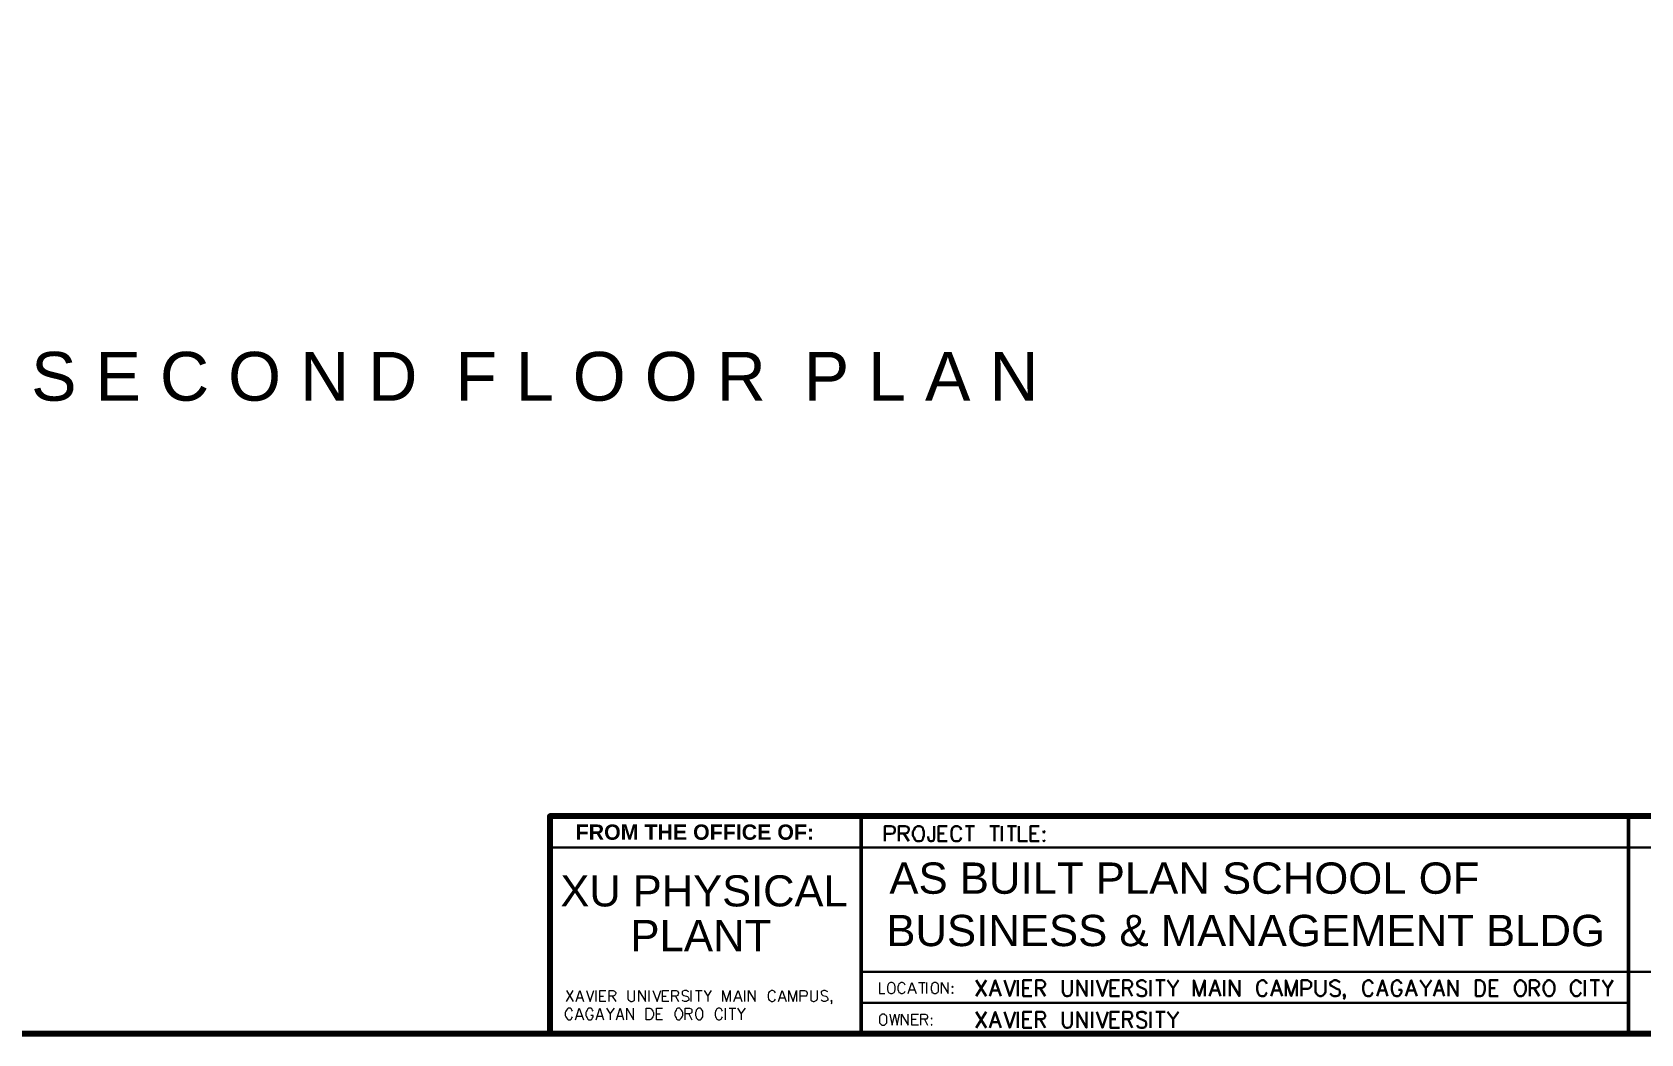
# Model space of a CAD drawing. Header units: inches. Extents: x 0 to 68.7, y 1.4 to 47.2.
# Drawn here: x 26.02 to 51.88, y 1.39 to 17.49 of the extents above; entities that cross this region are included whole.
import ezdxf

# ---------------------------------------------------------------- set-up
doc = ezdxf.new("R2010")
doc.units = ezdxf.units.IN
doc.header["$MEASUREMENT"] = 0
doc.layers.add('PDF_PEN02', color=7, linetype='Continuous', true_color=0xdda500)
for name, color, linetype in [('PDF_PEN03', 3, 'Continuous'), ('PDF_PEN05', 5, 'Continuous'), ('PDF_PEN08', 6, 'Continuous'), ('PDF_Text', 7, 'Continuous')]:
    doc.layers.add(name, color=color, linetype=linetype)
doc.styles.add('PDF Arial-BoldMT', font='arial.ttf')
doc.styles.add('PDF ArialMT', font='arial.ttf')
doc.styles.add('PDF ArialRoundedMT Bold', font='arialbd.ttf')

msp = doc.modelspace()

# ---------------------------------------------------------------- linework, layer by layer
at = {"layer": 'PDF_PEN02', "lineweight": 20}
for points in [[(34.608, 1.91), (34.715, 2.086)], [(34.608, 2.086), (34.715, 1.91)], [(34.764, 1.91), (34.823, 2.086), (34.882, 1.91)], [(34.931, 2.086), (34.99, 1.91), (35.048, 2.086)], [(35.088, 1.91), (35.088, 2.086)], [(35.244, 1.91), (35.146, 1.91), (35.146, 2.086), (35.244, 2.086)], [(35.293, 1.91), (35.293, 2.086), (35.362, 2.086), (35.381, 2.076), (35.391, 2.066), (35.401, 2.056), (35.401, 2.037), (35.391, 2.017), (35.381, 2.008), (35.362, 1.998), (35.293, 1.998)], [(35.597, 2.086), (35.597, 1.959), (35.607, 1.929), (35.626, 1.919), (35.646, 1.91), (35.665, 1.91), (35.685, 1.919), (35.705, 1.929), (35.705, 1.959), (35.705, 2.086)], [(35.773, 1.91), (35.773, 2.086), (35.881, 1.91), (35.881, 2.086)], [(35.94, 1.91), (35.94, 2.086)], [(35.998, 2.086), (36.067, 1.91), (36.126, 2.086)], [(36.253, 1.91), (36.155, 1.91), (36.155, 2.086), (36.253, 2.086)], [(36.302, 1.91), (36.302, 2.086), (36.37, 2.086), (36.4, 2.076), (36.4, 2.066), (36.41, 2.056), (36.41, 2.037), (36.4, 2.017), (36.4, 2.008), (36.37, 1.998), (36.302, 1.998)], [(36.576, 2.066), (36.557, 2.076), (36.537, 2.086), (36.508, 2.086), (36.478, 2.076), (36.468, 2.066), (36.468, 2.047), (36.468, 2.027), (36.478, 2.017), (36.498, 2.008), (36.537, 1.998), (36.557, 1.988), (36.566, 1.978), (36.576, 1.959), (36.576, 1.929), (36.557, 1.919), (36.537, 1.91), (36.508, 1.91), (36.478, 1.919), (36.468, 1.929)], [(36.615, 1.91), (36.615, 2.086)], [(36.684, 2.086), (36.792, 2.086)], [(36.733, 2.086), (36.733, 1.91)], [(36.821, 2.086), (36.88, 1.998), (36.938, 2.086)], [(37.125, 1.91), (37.125, 2.086), (37.183, 1.91), (37.242, 2.086), (37.242, 1.91)], [(37.301, 1.91), (37.369, 2.086), (37.428, 1.91)], [(37.477, 1.91), (37.477, 2.086)], [(37.536, 1.91), (37.536, 2.086), (37.644, 1.91), (37.644, 2.086)], [(37.967, 2.047), (37.957, 2.066), (37.947, 2.076), (37.928, 2.086), (37.898, 2.086), (37.888, 2.076), (37.869, 2.066), (37.859, 2.047), (37.849, 2.017), (37.849, 1.978), (37.859, 1.949), (37.869, 1.929), (37.888, 1.919), (37.898, 1.91), (37.928, 1.91), (37.947, 1.919), (37.957, 1.929), (37.967, 1.949)], [(38.016, 1.91), (38.074, 2.086), (38.143, 1.91)], [(38.182, 1.91), (38.182, 2.086), (38.251, 1.91), (38.309, 2.086), (38.309, 1.91)], [(38.368, 1.91), (38.368, 2.086), (38.437, 2.086), (38.466, 2.076), (38.466, 2.066), (38.476, 2.056), (38.476, 2.027), (38.466, 2.008), (38.466, 1.998), (38.437, 1.998), (38.368, 1.998)], [(38.535, 2.086), (38.535, 1.959), (38.535, 1.929), (38.554, 1.919), (38.574, 1.91), (38.593, 1.91), (38.613, 1.919), (38.633, 1.929), (38.642, 1.959), (38.642, 2.086)], [(38.809, 2.066), (38.789, 2.076), (38.77, 2.086), (38.74, 2.086), (38.721, 2.076), (38.701, 2.066), (38.701, 2.047), (38.711, 2.027), (38.721, 2.017), (38.731, 2.008), (38.779, 1.998), (38.789, 1.988), (38.799, 1.978), (38.809, 1.959), (38.809, 1.929), (38.789, 1.919), (38.77, 1.91), (38.74, 1.91), (38.721, 1.919), (38.701, 1.929)], [(39.641, 2.213), (39.641, 2.037), (39.729, 2.037)], [(40.053, 2.174), (40.043, 2.194), (40.033, 2.203), (40.013, 2.213), (39.984, 2.213), (39.974, 2.203), (39.955, 2.194), (39.945, 2.174), (39.935, 2.145), (39.935, 2.105), (39.945, 2.076), (39.955, 2.056), (39.974, 2.047), (39.984, 2.037), (40.013, 2.037), (40.033, 2.047), (40.043, 2.056), (40.053, 2.076)], [(40.102, 2.037), (40.16, 2.213), (40.229, 2.037)], [(40.121, 2.096), (40.199, 2.096)], [(40.268, 2.213), (40.376, 2.213)], [(40.327, 2.213), (40.327, 2.037)], [(40.405, 2.037), (40.405, 2.213)], [(40.64, 2.037), (40.64, 2.213), (40.748, 2.037), (40.748, 2.213)], [(34.784, 1.968), (34.862, 1.968)], [(35.146, 1.998), (35.205, 1.998)], [(35.342, 1.998), (35.401, 1.91)], [(36.155, 1.998), (36.214, 1.998)], [(36.361, 1.998), (36.41, 1.91)], [(36.88, 1.998), (36.88, 1.91)], [(37.33, 1.968), (37.409, 1.968)], [(38.035, 1.968), (38.114, 1.968)], [(38.868, 1.919), (38.868, 1.91), (38.858, 1.919), (38.868, 1.929), (38.868, 1.919), (38.868, 1.9), (38.868, 1.88), (38.858, 1.87)], [(34.706, 1.753), (34.696, 1.772), (34.686, 1.792), (34.667, 1.802), (34.637, 1.802), (34.627, 1.792), (34.608, 1.772), (34.598, 1.753), (34.588, 1.733), (34.588, 1.684), (34.598, 1.665), (34.608, 1.645), (34.627, 1.626), (34.637, 1.616), (34.667, 1.616), (34.686, 1.626), (34.696, 1.645), (34.706, 1.665)], [(34.755, 1.616), (34.813, 1.802), (34.882, 1.616)], [(34.774, 1.675), (34.853, 1.675)], [(35.039, 1.753), (35.029, 1.772), (35.019, 1.792), (34.999, 1.802), (34.97, 1.802), (34.951, 1.792), (34.941, 1.772), (34.931, 1.753), (34.921, 1.733), (34.921, 1.684), (34.931, 1.665), (34.941, 1.645), (34.951, 1.626), (34.97, 1.616), (34.999, 1.616), (35.019, 1.626), (35.029, 1.645), (35.039, 1.665), (35.039, 1.684), (34.999, 1.684)], [(35.088, 1.616), (35.146, 1.802), (35.205, 1.616)], [(35.107, 1.675), (35.186, 1.675)], [(35.254, 1.802), (35.313, 1.714), (35.381, 1.802)], [(35.313, 1.714), (35.313, 1.616)], [(35.411, 1.616), (35.47, 1.802), (35.528, 1.616)], [(35.43, 1.675), (35.509, 1.675)], [(35.577, 1.616), (35.577, 1.802), (35.685, 1.616), (35.685, 1.802)], [(36.155, 1.616), (36.057, 1.616), (36.057, 1.802), (36.155, 1.802)], [(36.057, 1.714), (36.116, 1.714)], [(36.517, 1.616), (36.517, 1.802), (36.586, 1.802), (36.615, 1.792), (36.625, 1.782), (36.625, 1.763), (36.625, 1.743), (36.625, 1.733), (36.615, 1.724), (36.586, 1.714), (36.517, 1.714)], [(36.576, 1.714), (36.625, 1.616)], [(37.115, 1.753), (37.105, 1.772), (37.095, 1.792), (37.076, 1.802), (37.046, 1.802), (37.027, 1.792), (37.017, 1.772), (37.007, 1.753), (36.997, 1.733), (36.997, 1.684), (37.007, 1.665), (37.017, 1.645), (37.027, 1.626), (37.046, 1.616), (37.076, 1.616), (37.095, 1.626), (37.105, 1.645), (37.115, 1.665)], [(37.164, 1.616), (37.164, 1.802)], [(37.222, 1.802), (37.33, 1.802)], [(37.271, 1.802), (37.271, 1.616)], [(37.36, 1.802), (37.418, 1.714), (37.487, 1.802)], [(37.418, 1.714), (37.418, 1.616)], [(39.808, 1.704), (39.847, 1.528), (39.886, 1.704), (39.925, 1.528), (39.964, 1.704)], [(39.994, 1.528), (39.994, 1.704), (40.102, 1.528), (40.102, 1.704)], [(40.268, 1.528), (40.16, 1.528), (40.16, 1.704), (40.268, 1.704)], [(40.16, 1.626), (40.229, 1.626)], [(40.307, 1.528), (40.307, 1.704), (40.376, 1.704), (40.405, 1.694), (40.415, 1.675), (40.415, 1.655), (40.405, 1.635), (40.405, 1.626), (40.376, 1.626), (40.307, 1.626)], [(40.366, 1.626), (40.415, 1.528)]]:
    msp.add_lwpolyline(points, dxfattribs=at)
for points in [[(39.818, 2.213), (39.798, 2.203), (39.788, 2.194), (39.778, 2.174), (39.769, 2.145), (39.769, 2.105), (39.778, 2.076), (39.788, 2.056), (39.798, 2.047), (39.818, 2.037), (39.847, 2.037), (39.866, 2.047), (39.876, 2.056), (39.886, 2.076), (39.896, 2.105), (39.896, 2.145), (39.886, 2.174), (39.876, 2.194), (39.866, 2.203), (39.847, 2.213)], [(40.523, 2.213), (40.503, 2.203), (40.483, 2.194), (40.483, 2.174), (40.474, 2.145), (40.474, 2.105), (40.483, 2.076), (40.483, 2.056), (40.503, 2.047), (40.523, 2.037), (40.552, 2.037), (40.562, 2.047), (40.581, 2.056), (40.591, 2.076), (40.591, 2.105), (40.591, 2.145), (40.591, 2.174), (40.581, 2.194), (40.562, 2.203), (40.552, 2.213)], [(40.816, 2.154), (40.807, 2.145), (40.816, 2.135), (40.826, 2.145)], [(40.816, 2.056), (40.807, 2.047), (40.816, 2.037), (40.826, 2.047)], [(35.891, 1.616), (35.891, 1.802), (35.949, 1.802), (35.969, 1.792), (35.989, 1.772), (35.998, 1.753), (36.008, 1.733), (36.008, 1.684), (35.998, 1.665), (35.989, 1.645), (35.969, 1.626), (35.949, 1.616)], [(36.4, 1.802), (36.38, 1.792), (36.37, 1.772), (36.361, 1.753), (36.351, 1.733), (36.351, 1.684), (36.361, 1.665), (36.37, 1.645), (36.38, 1.626), (36.4, 1.616), (36.429, 1.616), (36.439, 1.626), (36.459, 1.645), (36.468, 1.665), (36.478, 1.684), (36.478, 1.733), (36.468, 1.753), (36.459, 1.772), (36.439, 1.792), (36.429, 1.802)], [(36.733, 1.802), (36.713, 1.792), (36.694, 1.772), (36.694, 1.753), (36.684, 1.733), (36.684, 1.684), (36.694, 1.665), (36.694, 1.645), (36.713, 1.626), (36.733, 1.616), (36.762, 1.616), (36.772, 1.626), (36.792, 1.645), (36.801, 1.665), (36.801, 1.684), (36.801, 1.733), (36.801, 1.753), (36.792, 1.772), (36.772, 1.792), (36.762, 1.802)], [(39.68, 1.704), (39.671, 1.694), (39.651, 1.684), (39.641, 1.665), (39.641, 1.635), (39.641, 1.596), (39.641, 1.567), (39.651, 1.557), (39.671, 1.537), (39.68, 1.528), (39.72, 1.528), (39.729, 1.537), (39.749, 1.557), (39.759, 1.567), (39.759, 1.596), (39.759, 1.635), (39.759, 1.665), (39.749, 1.684), (39.729, 1.694), (39.72, 1.704)], [(40.483, 1.645), (40.474, 1.635), (40.483, 1.626), (40.483, 1.635)], [(40.483, 1.547), (40.474, 1.537), (40.483, 1.528), (40.483, 1.537)]]:
    msp.add_lwpolyline(points, close=True, dxfattribs=at)
at = {"layer": 'PDF_PEN03', "lineweight": 30}
for points in [[(39.729, 4.485), (39.729, 4.73), (39.827, 4.73), (39.866, 4.72), (39.876, 4.71), (39.886, 4.681), (39.886, 4.652), (39.876, 4.622), (39.866, 4.612), (39.827, 4.603), (39.729, 4.603)], [(39.955, 4.485), (39.955, 4.73), (40.053, 4.73), (40.092, 4.72), (40.102, 4.71), (40.111, 4.681), (40.111, 4.661), (40.102, 4.642), (40.092, 4.622), (40.053, 4.612), (39.955, 4.612)], [(40.523, 4.73), (40.523, 4.544), (40.513, 4.505), (40.503, 4.495), (40.483, 4.485), (40.464, 4.485), (40.444, 4.495), (40.434, 4.505), (40.425, 4.544), (40.425, 4.563)], [(40.728, 4.485), (40.591, 4.485), (40.591, 4.73), (40.728, 4.73)], [(40.953, 4.671), (40.944, 4.701), (40.924, 4.72), (40.905, 4.73), (40.856, 4.73), (40.836, 4.72), (40.816, 4.701), (40.807, 4.671), (40.797, 4.642), (40.797, 4.573), (40.807, 4.544), (40.816, 4.514), (40.836, 4.495), (40.856, 4.485), (40.905, 4.485), (40.924, 4.495), (40.944, 4.514), (40.953, 4.544)], [(41.022, 4.73), (41.169, 4.73)], [(41.091, 4.73), (41.091, 4.485)], [(41.414, 4.73), (41.57, 4.73)], [(41.492, 4.73), (41.492, 4.485)], [(41.61, 4.485), (41.61, 4.73)], [(41.698, 4.73), (41.845, 4.73)], [(41.766, 4.73), (41.766, 4.485)], [(41.884, 4.73), (41.884, 4.485), (42.021, 4.485)], [(42.207, 4.485), (42.07, 4.485), (42.07, 4.73), (42.207, 4.73)], [(40.033, 4.612), (40.111, 4.485)], [(40.591, 4.612), (40.679, 4.612)], [(42.07, 4.612), (42.158, 4.612)], [(68.687, 4.387), (34.343, 4.387)], [(65.68, 2.389), (39.347, 2.389)], [(41.198, 1.998), (41.355, 2.252)], [(41.198, 2.252), (41.355, 1.998)], [(41.414, 1.998), (41.502, 2.252), (41.59, 1.998)], [(41.453, 2.086), (41.561, 2.086)], [(41.649, 2.252), (41.737, 1.998), (41.825, 2.252)], [(41.864, 1.998), (41.864, 2.252)], [(42.089, 1.998), (41.952, 1.998), (41.952, 2.252), (42.089, 2.252)], [(41.952, 2.125), (42.04, 2.125)], [(42.158, 1.998), (42.158, 2.252), (42.256, 2.252), (42.285, 2.233), (42.295, 2.223), (42.305, 2.203), (42.305, 2.174), (42.295, 2.154), (42.285, 2.145), (42.256, 2.125), (42.158, 2.125)], [(42.227, 2.125), (42.305, 1.998)], [(42.589, 2.252), (42.589, 2.066), (42.599, 2.037), (42.618, 2.008), (42.648, 1.998), (42.667, 1.998), (42.706, 2.008), (42.726, 2.037), (42.736, 2.066), (42.736, 2.252)], [(42.824, 1.998), (42.824, 2.252), (42.971, 1.998), (42.971, 2.252)], [(43.059, 1.998), (43.059, 2.252)], [(43.137, 2.252), (43.225, 1.998), (43.314, 2.252)], [(43.5, 1.998), (43.353, 1.998), (43.353, 2.252), (43.5, 2.252)], [(43.353, 2.125), (43.441, 2.125)], [(43.558, 1.998), (43.558, 2.252), (43.656, 2.252), (43.686, 2.233), (43.695, 2.223), (43.705, 2.203), (43.705, 2.174), (43.695, 2.154), (43.686, 2.145), (43.656, 2.125), (43.558, 2.125)], [(43.637, 2.125), (43.705, 1.998)], [(43.931, 2.213), (43.911, 2.233), (43.882, 2.252), (43.842, 2.252), (43.803, 2.233), (43.784, 2.213), (43.784, 2.194), (43.793, 2.164), (43.803, 2.154), (43.823, 2.145), (43.891, 2.115), (43.911, 2.105), (43.921, 2.096), (43.931, 2.066), (43.931, 2.037), (43.911, 2.008), (43.882, 1.998), (43.842, 1.998), (43.803, 2.008), (43.784, 2.037)], [(43.999, 1.998), (43.999, 2.252)], [(44.087, 2.252), (44.234, 2.252)], [(44.156, 2.252), (44.156, 1.998)], [(44.273, 2.252), (44.361, 2.125), (44.45, 2.252)], [(44.361, 2.125), (44.361, 1.998)], [(44.694, 1.998), (44.694, 2.252), (44.782, 1.998), (44.871, 2.252), (44.871, 1.998)], [(44.949, 1.998), (45.037, 2.252), (45.125, 1.998)], [(44.988, 2.086), (45.096, 2.086)], [(45.184, 1.998), (45.184, 2.252)], [(45.272, 1.998), (45.272, 2.252), (45.429, 1.998), (45.429, 2.252)], [(45.869, 2.194), (45.86, 2.213), (45.84, 2.233), (45.821, 2.252), (45.781, 2.252), (45.752, 2.233), (45.732, 2.213), (45.723, 2.194), (45.713, 2.154), (45.713, 2.096), (45.723, 2.056), (45.732, 2.037), (45.752, 2.008), (45.781, 1.998), (45.821, 1.998), (45.84, 2.008), (45.86, 2.037), (45.869, 2.056)], [(45.938, 1.998), (46.026, 2.252), (46.114, 1.998)], [(45.967, 2.086), (46.075, 2.086)], [(46.173, 1.998), (46.173, 2.252), (46.261, 1.998), (46.349, 2.252), (46.349, 1.998)], [(46.428, 1.998), (46.428, 2.252), (46.526, 2.252), (46.555, 2.233), (46.575, 2.223), (46.584, 2.203), (46.584, 2.164), (46.575, 2.145), (46.555, 2.125), (46.526, 2.115), (46.428, 2.115)], [(46.653, 2.252), (46.653, 2.066), (46.663, 2.037), (46.692, 2.008), (46.721, 1.998), (46.741, 1.998), (46.77, 2.008), (46.8, 2.037), (46.81, 2.066), (46.81, 2.252)], [(47.045, 2.213), (47.025, 2.233), (46.986, 2.252), (46.947, 2.252), (46.917, 2.233), (46.888, 2.213), (46.888, 2.194), (46.898, 2.164), (46.917, 2.154), (46.937, 2.145), (46.996, 2.115), (47.025, 2.105), (47.035, 2.096), (47.045, 2.066), (47.045, 2.037), (47.025, 2.008), (46.986, 1.998), (46.947, 1.998), (46.917, 2.008), (46.888, 2.037)], [(47.573, 2.194), (47.564, 2.213), (47.544, 2.233), (47.524, 2.252), (47.485, 2.252), (47.456, 2.233), (47.436, 2.213), (47.427, 2.194), (47.417, 2.154), (47.417, 2.096), (47.427, 2.056), (47.436, 2.037), (47.456, 2.008), (47.485, 1.998), (47.524, 1.998), (47.544, 2.008), (47.564, 2.037), (47.573, 2.056)], [(47.642, 1.998), (47.73, 2.252), (47.808, 1.998)], [(47.671, 2.086), (47.779, 2.086)], [(48.034, 2.194), (48.024, 2.213), (48.004, 2.233), (47.985, 2.252), (47.946, 2.252), (47.916, 2.233), (47.897, 2.213), (47.887, 2.194), (47.877, 2.154), (47.877, 2.096), (47.887, 2.056), (47.897, 2.037), (47.916, 2.008), (47.946, 1.998), (47.985, 1.998), (48.004, 2.008), (48.024, 2.037), (48.034, 2.056), (48.034, 2.096), (47.985, 2.096)], [(48.102, 1.998), (48.19, 2.252), (48.279, 1.998)], [(48.132, 2.086), (48.239, 2.086)], [(48.337, 2.252), (48.425, 2.125), (48.514, 2.252)], [(48.425, 2.125), (48.425, 1.998)], [(48.553, 1.998), (48.641, 2.252), (48.719, 1.998)], [(48.582, 2.086), (48.69, 2.086)], [(48.788, 1.998), (48.788, 2.252), (48.935, 1.998), (48.935, 2.252)], [(49.591, 1.998), (49.454, 1.998), (49.454, 2.252), (49.591, 2.252)], [(49.454, 2.125), (49.542, 2.125)], [(50.1, 1.998), (50.1, 2.252), (50.188, 2.252), (50.227, 2.233), (50.237, 2.223), (50.247, 2.203), (50.247, 2.174), (50.237, 2.154), (50.227, 2.145), (50.188, 2.125), (50.1, 2.125)], [(50.169, 2.125), (50.247, 1.998)], [(50.923, 2.194), (50.913, 2.213), (50.883, 2.233), (50.864, 2.252), (50.825, 2.252), (50.805, 2.233), (50.785, 2.213), (50.766, 2.194), (50.756, 2.154), (50.756, 2.096), (50.766, 2.056), (50.785, 2.037), (50.805, 2.008), (50.825, 1.998), (50.864, 1.998), (50.883, 2.008), (50.913, 2.037), (50.923, 2.056)], [(50.981, 1.998), (50.981, 2.252)], [(51.069, 2.252), (51.216, 2.252)], [(51.148, 2.252), (51.148, 1.998)], [(51.265, 2.252), (51.353, 2.125), (51.432, 2.252)], [(51.353, 2.125), (51.353, 1.998)], [(51.686, 1.89), (39.347, 1.89)], [(47.123, 2.008), (47.113, 1.998), (47.103, 2.008), (47.113, 2.027), (47.123, 2.008), (47.123, 1.988), (47.113, 1.959), (47.103, 1.949)], [(41.198, 1.489), (41.355, 1.743)], [(41.198, 1.743), (41.355, 1.489)], [(41.414, 1.489), (41.502, 1.743), (41.59, 1.489)], [(41.453, 1.577), (41.561, 1.577)], [(41.649, 1.743), (41.737, 1.489), (41.825, 1.743)], [(41.864, 1.489), (41.864, 1.743)], [(42.089, 1.489), (41.952, 1.489), (41.952, 1.743), (42.089, 1.743)], [(41.952, 1.626), (42.04, 1.626)], [(42.158, 1.489), (42.158, 1.743), (42.256, 1.743), (42.285, 1.733), (42.295, 1.714), (42.305, 1.694), (42.305, 1.665), (42.295, 1.645), (42.285, 1.635), (42.256, 1.626), (42.158, 1.626)], [(42.227, 1.626), (42.305, 1.489)], [(42.589, 1.743), (42.589, 1.557), (42.599, 1.528), (42.618, 1.498), (42.648, 1.489), (42.667, 1.489), (42.706, 1.498), (42.726, 1.528), (42.736, 1.557), (42.736, 1.743)], [(42.824, 1.489), (42.824, 1.743), (42.971, 1.489), (42.971, 1.743)], [(43.059, 1.489), (43.059, 1.743)], [(43.137, 1.743), (43.225, 1.489), (43.314, 1.743)], [(43.5, 1.489), (43.353, 1.489), (43.353, 1.743), (43.5, 1.743)], [(43.353, 1.626), (43.441, 1.626)], [(43.558, 1.489), (43.558, 1.743), (43.656, 1.743), (43.686, 1.733), (43.695, 1.714), (43.705, 1.694), (43.705, 1.665), (43.695, 1.645), (43.686, 1.635), (43.656, 1.626), (43.558, 1.626)], [(43.637, 1.626), (43.705, 1.489)], [(43.931, 1.704), (43.911, 1.733), (43.882, 1.743), (43.842, 1.743), (43.803, 1.733), (43.784, 1.704), (43.784, 1.684), (43.793, 1.655), (43.803, 1.645), (43.823, 1.635), (43.891, 1.606), (43.911, 1.596), (43.921, 1.586), (43.931, 1.557), (43.931, 1.528), (43.911, 1.498), (43.882, 1.489), (43.842, 1.489), (43.803, 1.498), (43.784, 1.528)], [(43.999, 1.489), (43.999, 1.743)], [(44.087, 1.743), (44.234, 1.743)], [(44.156, 1.743), (44.156, 1.489)], [(44.273, 1.743), (44.361, 1.626), (44.45, 1.743)], [(44.361, 1.626), (44.361, 1.489)]]:
    msp.add_lwpolyline(points, dxfattribs=at)
for points in [[(40.248, 4.73), (40.229, 4.72), (40.209, 4.701), (40.199, 4.671), (40.18, 4.642), (40.18, 4.573), (40.199, 4.544), (40.209, 4.514), (40.229, 4.495), (40.248, 4.485), (40.288, 4.485), (40.317, 4.495), (40.337, 4.514), (40.346, 4.544), (40.356, 4.573), (40.356, 4.642), (40.346, 4.671), (40.337, 4.701), (40.317, 4.72), (40.288, 4.73)], [(42.285, 4.652), (42.276, 4.642), (42.285, 4.622), (42.295, 4.642)], [(42.285, 4.505), (42.276, 4.495), (42.285, 4.485), (42.295, 4.495)], [(49.228, 1.998), (49.228, 2.252), (49.307, 2.252), (49.336, 2.233), (49.356, 2.213), (49.366, 2.194), (49.375, 2.154), (49.375, 2.096), (49.366, 2.056), (49.356, 2.037), (49.336, 2.008), (49.307, 1.998)], [(49.924, 2.252), (49.904, 2.233), (49.885, 2.213), (49.875, 2.194), (49.855, 2.154), (49.855, 2.096), (49.875, 2.056), (49.885, 2.037), (49.904, 2.008), (49.924, 1.998), (49.963, 1.998), (49.992, 2.008), (50.012, 2.037), (50.022, 2.056), (50.031, 2.096), (50.031, 2.154), (50.022, 2.194), (50.012, 2.213), (49.992, 2.233), (49.963, 2.252)], [(50.384, 2.252), (50.364, 2.233), (50.345, 2.213), (50.335, 2.194), (50.315, 2.154), (50.315, 2.096), (50.335, 2.056), (50.345, 2.037), (50.364, 2.008), (50.384, 1.998), (50.423, 1.998), (50.453, 2.008), (50.472, 2.037), (50.482, 2.056), (50.492, 2.096), (50.492, 2.154), (50.482, 2.194), (50.472, 2.213), (50.453, 2.233), (50.423, 2.252)]]:
    msp.add_lwpolyline(points, close=True, dxfattribs=at)
at = {"layer": 'PDF_PEN05', "lineweight": 50}
for points in [[(39.347, 4.887), (39.347, 1.391)], [(51.686, 4.887), (51.686, 1.391)]]:
    msp.add_lwpolyline(points, dxfattribs=at)
at = {"layer": 'PDF_PEN08', "lineweight": 80}
msp.add_lwpolyline([(68.687, 1.391), (0, 1.391), (0, 47.182), (68.687, 47.182)], close=True, dxfattribs=at)
msp.add_lwpolyline([(68.687, 4.887), (34.343, 4.887), (34.343, 1.391)], dxfattribs=at)

# ---------------------------------------------------------------- texts
at = {"layer": 'PDF_Text', "insert": (26.001, 11.955), "char_height": 0.7846, "attachment_point": 4, "style": 'PDF ArialMT'}
msp.add_mtext('S E C O N D  F L O O R  P L A N', dxfattribs=at)
at = {"layer": 'PDF_Text', "color": 3, "insert": (34.756, 4.631), "char_height": 0.24582, "attachment_point": 4, "style": 'PDF ArialRoundedMT Bold'}
msp.add_mtext('FROM THE OFFICE OF:', dxfattribs=at)
at = {"layer": 'PDF_Text', "color": 5, "attachment_point": 4, "style": 'PDF Arial-BoldMT'}
for s, insert, char_height in [('AS BUILT PLAN SCHOOL OF', (39.8, 3.89), 0.50295), ('XU PHYSICAL', (34.511, 3.685), 0.50003), ('PLANT', (35.637, 2.97), 0.5029), ('BUSINESS & MANAGEMENT BLDG', (39.751, 3.048), 0.50295)]:
    msp.add_mtext(s, dxfattribs=dict(at, insert=insert, char_height=char_height))

doc.saveas('drawing.dxf')
